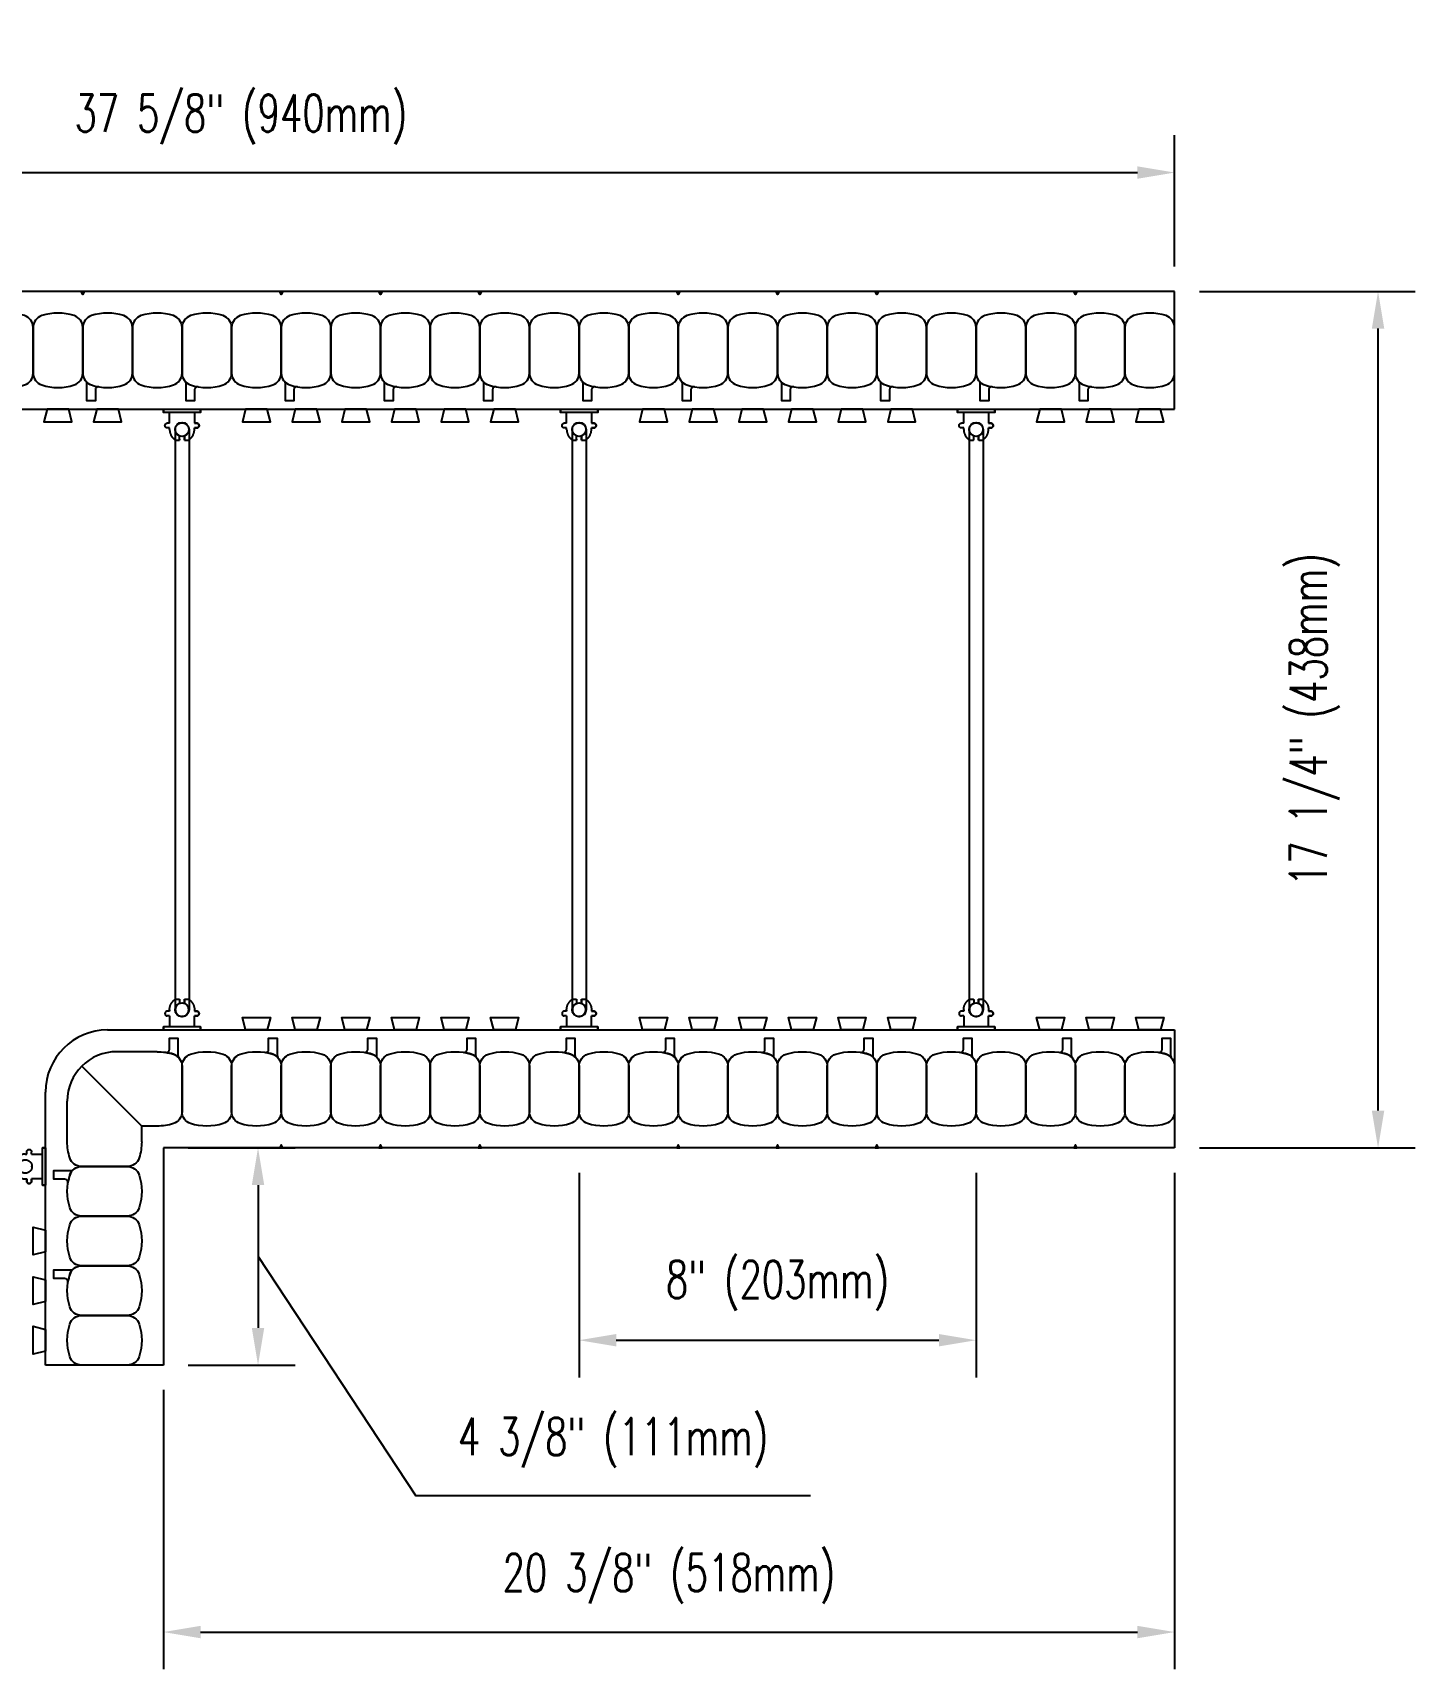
# Model space of a CAD drawing. Header units: inches. Extents: x 393.7 to 441.4, y 159.5 to 213.3.
# Drawn here: x 413.58 to 441.44, y 160.33 to 193.29 of the extents above; entities that cross this region are included whole.
import ezdxf

# ---------------------------------------------------------------- set-up
doc = ezdxf.new("R2010")
doc.units = ezdxf.units.IN
doc.header["$MEASUREMENT"] = 0
for name, color, linetype in [('line25', 2, 'Continuous'), ('LINE50', 5, 'Continuous'), ('LINE9', 9, 'Continuous'), ('TEXT', 4, 'Continuous')]:
    doc.layers.add(name, color=color, linetype=linetype)
doc.styles.add('DIM', font='romans.shx', dxfattribs={"width": 0.7})
doc.dimstyles.new('ext_8', dxfattribs={"dimscale": 8, "dimtxt": 0.09375, "dimasz": 0.09375, "dimexe": 0.09375, "dimexo": 0.0625, "dimgap": 0.0625, "dimtad": 1, "dimdec": 3, "dimzin": 3, "dimdsep": 46, "dimlunit": 4, "dimtxsty": 'DIM', "dimcen": 0.09, "dimdle": 0.09375, "dimclrt": 4, "dimadec": 0, "dimazin": 0, "dimtfac": 1, "dimtdec": 3, "dimtmove": 2, "dimatfit": 3, "dimfxl": 0, "dimfrac": 2, "dimtolj": 1, "dimtzin": 0, "dimarcsym": 0})

# ---------------------------------------------------------------- blocks, each defined once
blk = doc.blocks.new('*D29')
at = {"layer": 'Defpoints', "color": 0}
for p in [(436.588, 190.475), (398.963, 188.083), (436.588, 188.083)]:
    blk.add_point(p, dxfattribs=at)
at = {"layer": 'TEXT', "color": 0, "lineweight": -2}
for p, q in [((398.963, 188.583), (398.963, 191.225)), ((436.588, 188.583), (436.588, 191.225)), ((399.713, 190.475), (435.838, 190.475))]:
    blk.add_line(p, q, dxfattribs=at)
at = {"layer": 'TEXT', "color": 0}
for points in [[(399.713, 190.6), (399.713, 190.35), (398.963, 190.475)], [(435.838, 190.6), (435.838, 190.35), (436.588, 190.475)]]:
    blk.add_solid(points, dxfattribs=at)
at = {"layer": 'TEXT', "color": 4, "insert": (417.775, 191.547), "char_height": 0.75, "attachment_point": 5, "style": 'DIM'}
blk.add_mtext('\\A1;37 5/8" (940mm)', dxfattribs=at)
blk = doc.blocks.new('*D30')
at = {"layer": 'Defpoints', "color": 0}
for p in [(424.588, 170.833), (432.588, 170.833), (432.588, 166.959)]:
    blk.add_point(p, dxfattribs=at)
at = {"layer": 'TEXT', "color": 0, "lineweight": -2}
for p, q in [((424.588, 170.333), (424.588, 166.209)), ((432.588, 170.333), (432.588, 166.209)), ((425.338, 166.959), (431.838, 166.959))]:
    blk.add_line(p, q, dxfattribs=at)
at = {"layer": 'TEXT', "color": 0}
for points in [[(425.338, 167.084), (425.338, 166.834), (424.588, 166.959)], [(431.838, 167.084), (431.838, 166.834), (432.588, 166.959)]]:
    blk.add_solid(points, dxfattribs=at)
at = {"layer": 'TEXT', "color": 4, "insert": (428.588, 168.059), "char_height": 0.75, "attachment_point": 5, "style": 'DIM'}
blk.add_mtext('\\A1;8" (203mm)', dxfattribs=at)
blk = doc.blocks.new('*D33')
at = {"layer": 'Defpoints', "color": 0}
for p in [(436.588, 188.083), (440.687, 188.083), (436.588, 170.833)]:
    blk.add_point(p, dxfattribs=at)
at = {"layer": 'TEXT', "color": 0, "lineweight": -2}
for p, q in [((437.088, 188.083), (441.437, 188.083)), ((440.687, 171.583), (440.687, 187.333)), ((437.088, 170.833), (441.437, 170.833))]:
    blk.add_line(p, q, dxfattribs=at)
at = {"layer": 'TEXT', "color": 0}
for points in [[(440.562, 187.333), (440.812, 187.333), (440.687, 188.083)], [(440.562, 171.583), (440.812, 171.583), (440.687, 170.833)]]:
    blk.add_solid(points, dxfattribs=at)
at = {"layer": 'TEXT', "color": 4, "insert": (439.408, 179.458), "char_height": 0.75, "attachment_point": 5, "rotation": 90, "style": 'DIM'}
blk.add_mtext('\\A1;17 1/4" (438mm)', dxfattribs=at)
blk = doc.blocks.new('WEB_CENTRE_TOP_12')
for p, q in [((-0.141, 11.688), (-0.141, 0)), ((0.141, 11.688), (0.141, 0))]:
    blk.add_line(p, q)
for centre in [(0, 11.688), (0, 0)]:
    blk.add_circle(centre, 0.141)
blk = doc.blocks.new('Connector')
blk.add_point((0.271, 0))
at = {"layer": 'LINE9'}
for p, q in [((0, 0.375), (0, -0.375)), ((0.062, -0.375), (0.062, 0.375)), ((0.281, 0.25), (0.062, 0.25))]:
    blk.add_line(p, q, dxfattribs=at)
for points, weights in [([(0.007, 0.375), (0.004, 0.375), (0, 0.375)], [1, 0.972587069138, 0.950305488115]), ([(0.327, 0.343), (0.308, 0.343), (0.281, 0.317), (0.281, 0.297)], [1, 0.85355339, 0.85355339, 1]), ([(0.328, 0.343), (0.327, 0.343), (0.327, 0.343)], [1, 0.70710678, 1]), ([(0.375, 0.297), (0.375, 0.317), (0.348, 0.343), (0.329, 0.343)], [1, 0.85355339, 0.85355339, 1]), ([(0.406, 0.25), (0.546, 0.25), (0.619, 0.131)], [0.958404415409, 0.794674173519, 0.864651571113]), ([(0.619, 0.052), (0.612, 0.049), (0.604, 0.049)], [0.83615024178, 0.892081430621, 1]), ([(0.281, -0.297), (0.281, -0.317), (0.308, -0.343), (0.327, -0.343)], [1, 0.85355339, 0.85355339, 1]), ([(0.327, -0.343), (0.281, -0.343), (0.281, -0.297)], [1, 0.70710678, 1]), ([(0.329, -0.343), (0.348, -0.343), (0.375, -0.317), (0.375, -0.297)], [1, 0.85355339, 0.85355339, 1]), ([(0.375, -0.297), (0.375, -0.343), (0.329, -0.343)], [1, 0.70710678, 1]), ([(0.619, -0.131), (0.546, -0.25), (0.406, -0.25)], [0.864651574428, 0.794674169686, 0.958404415195]), ([(0.604, -0.049), (0.612, -0.049), (0.619, -0.052)], [1, 0.89208144177, 0.836150253337]), ([(0, -0.375), (0.004, -0.375), (0.007, -0.375)], [0.950305488115, 0.972587069138, 1])]:
    blk.add_rational_spline(points, weights, degree=2, dxfattribs=at)
for points, degree in [([(0, 0.375), (0.002, 0.375), (0.005, 0.375), (0.007, 0.375)], 3), ([(0.007, 0.375), (0.021, 0.375), (0.051, 0.375), (0.062, 0.375), (0.062, 0.375)], 3), ([(0.327, 0.343), (0.327, 0.343), (0.328, 0.343), (0.328, 0.343)], 3), ([(0.328, 0.343), (0.329, 0.343), (0.329, 0.343), (0.329, 0.343)], 3), ([(0.281, 0.25), (0.281, 0.297)], 1), ([(0.375, 0.25), (0.375, 0.297)], 1), ([(0.406, 0.25), (0.375, 0.25)], 1), ([(0.406, 0.25), (0.406, 0.25)], 1), ([(0.406, 0.25), (0.406, 0.25)], 1), ([(0.406, 0.25), (0.406, 0.25)], 1), ([(0.406, 0.25), (0.406, 0.25)], 1), ([(0.406, 0.25), (0.406, 0.25)], 1), ([(0.406, 0.25), (0.406, 0.25)], 1), ([(0.406, 0.25), (0.406, 0.25)], 1), ([(0.406, 0.25), (0.406, 0.25)], 1), ([(0.406, 0.25), (0.406, 0.25)], 1), ([(0.406, 0.25), (0.406, 0.25)], 1), ([(0.406, 0.25), (0.406, 0.25)], 1), ([(0.406, 0.25), (0.406, 0.25)], 1), ([(0.406, 0.25), (0.406, 0.25)], 1), ([(0.406, 0.25), (0.406, 0.25)], 1), ([(0.406, 0.25), (0.406, 0.25)], 1), ([(0.406, 0.25), (0.406, 0.25)], 1), ([(0.406, 0.25), (0.406, 0.25)], 1), ([(0.406, 0.25), (0.406, 0.25)], 1), ([(0.406, 0.25), (0.406, 0.25)], 1), ([(0.406, 0.25), (0.406, 0.25)], 1), ([(0.406, 0.25), (0.406, 0.25)], 1), ([(0.406, 0.25), (0.406, 0.25)], 1), ([(0.406, 0.25), (0.406, 0.25)], 1), ([(0.406, 0.25), (0.406, 0.25)], 1), ([(0.604, 0.049), (0.532, 0.049)], 1), ([(0.532, 0.049), (0.532, 0.049)], 1), ([(0.532, 0.049), (0.532, 0.049)], 1), ([(0.532, 0.049), (0.532, 0.049)], 1), ([(0.532, 0.049), (0.532, 0.049)], 1), ([(0.532, 0.049), (0.532, 0.049)], 1), ([(0.532, 0.049), (0.532, 0.049)], 1), ([(0.532, 0.049), (0.532, 0.049)], 1), ([(0.532, 0.049), (0.532, 0.049)], 1), ([(0.532, 0.049), (0.532, 0.049)], 1), ([(0.532, 0.049), (0.532, 0.049)], 1), ([(0.604, 0.049), (0.609, 0.049), (0.614, 0.05), (0.619, 0.052)], 3), ([(0.604, 0.049), (0.604, 0.049)], 1), ([(0.604, 0.049), (0.604, 0.049)], 1), ([(0.604, 0.049), (0.604, 0.049)], 1), ([(0.604, 0.049), (0.604, 0.049)], 1), ([(0.619, 0.131), (0.619, 0.052)], 1), ([(0.619, 0.131), (0.619, 0.131)], 1), ([(0.619, 0.131), (0.619, 0.131)], 1), ([(0.619, 0.131), (0.619, 0.131)], 1), ([(0.619, 0.131), (0.619, 0.131)], 1), ([(0.062, -0.25), (0.281, -0.25)], 1), ([(0.281, -0.297), (0.281, -0.25)], 1), ([(0.281, -0.25), (0.281, -0.297)], 1), ([(0.375, -0.25), (0.375, -0.297)], 1), ([(0.375, -0.297), (0.375, -0.25)], 1), ([(0.406, -0.25), (0.375, -0.25)], 1), ([(0.406, -0.25), (0.406, -0.25)], 1), ([(0.406, -0.25), (0.406, -0.25)], 1), ([(0.406, -0.25), (0.406, -0.25)], 1), ([(0.406, -0.25), (0.406, -0.25)], 1), ([(0.406, -0.25), (0.406, -0.25)], 1), ([(0.406, -0.25), (0.406, -0.25)], 1), ([(0.406, -0.25), (0.406, -0.25)], 1), ([(0.406, -0.25), (0.406, -0.25)], 1), ([(0.406, -0.25), (0.406, -0.25)], 1), ([(0.406, -0.25), (0.406, -0.25)], 1), ([(0.406, -0.25), (0.406, -0.25)], 1), ([(0.532, -0.049), (0.604, -0.049)], 1), ([(0.604, -0.049), (0.58, -0.049), (0.556, -0.049), (0.532, -0.049)], 3), ([(0.532, -0.049), (0.532, -0.049)], 1), ([(0.532, -0.049), (0.532, -0.049)], 1), ([(0.532, -0.049), (0.532, -0.049)], 1), ([(0.532, -0.049), (0.532, -0.049)], 1), ([(0.619, -0.052), (0.614, -0.05), (0.609, -0.049), (0.604, -0.049)], 3), ([(0.604, -0.049), (0.604, -0.049)], 1), ([(0.604, -0.049), (0.604, -0.049)], 1), ([(0.604, -0.049), (0.604, -0.049)], 1), ([(0.604, -0.049), (0.604, -0.049)], 1), ([(0.604, -0.049), (0.604, -0.049)], 1), ([(0.604, -0.049), (0.604, -0.049)], 1), ([(0.604, -0.049), (0.604, -0.049)], 1), ([(0.604, -0.049), (0.604, -0.049)], 1), ([(0.619, -0.052), (0.619, -0.131)], 1), ([(0.619, -0.131), (0.619, -0.131)], 1), ([(0.619, -0.131), (0.619, -0.131)], 1), ([(0.619, -0.131), (0.619, -0.131)], 1), ([(0.619, -0.131), (0.619, -0.131)], 1), ([(0.007, -0.375), (0.005, -0.375), (0.002, -0.375), (0, -0.375)], 3), ([(0.062, -0.375), (0.062, -0.375), (0.051, -0.375), (0.021, -0.375), (0.007, -0.375)], 3), ([(0.328, -0.343), (0.328, -0.343), (0.327, -0.343), (0.327, -0.343)], 3), ([(0.329, -0.343), (0.329, -0.343), (0.329, -0.343), (0.328, -0.343)], 3)]:
    blk.add_open_spline(points, degree=degree, dxfattribs=at)
for points, weights, knots in [([(0.062, 0.375), (0.062, 0.375), (0.046, 0.375), (0.03, 0.375), (0.007, 0.375)], [0.868718858569, 0.861102746415, 1, 0.861102734288, 0.868718859898], [0, 0, 0, 0.5, 0.5, 1, 1, 1]), ([(0.532, 0.049), (0.472, 0.203), (0.333, 0.113), (0.157, 0), (0.333, -0.113), (0.472, -0.203), (0.532, -0.049)], [0.899508922286, 0.599718215298, 1, 0.54226024, 1, 0.599718224335, 0.899508908749], [0, 0, 0, 0.318112, 0.318112, 0.681888, 0.681888, 1, 1, 1]), ([(0.007, -0.375), (0.03, -0.375), (0.046, -0.375), (0.062, -0.375), (0.062, -0.375)], [0.868718859319, 0.861102739573, 1, 0.861102742958, 0.868718858948], [0, 0, 0, 0.5, 0.5, 1, 1, 1])]:
    blk.add_rational_spline(points, weights, degree=2, knots=knots, dxfattribs=at)
blk = doc.blocks.new('*D35')
at = {"layer": 'Defpoints', "color": 0}
for p in [(436.588, 170.833), (416.213, 166.458), (436.588, 161.082)]:
    blk.add_point(p, dxfattribs=at)
at = {"layer": 'TEXT', "color": 0, "lineweight": -2}
for p, q in [((436.588, 170.333), (436.588, 160.332)), ((416.213, 165.958), (416.213, 160.332)), ((416.963, 161.082), (435.838, 161.082))]:
    blk.add_line(p, q, dxfattribs=at)
at = {"layer": 'TEXT', "color": 0}
for points in [[(416.963, 161.207), (416.963, 160.957), (416.213, 161.082)], [(435.838, 161.207), (435.838, 160.957), (436.588, 161.082)]]:
    blk.add_solid(points, dxfattribs=at)
at = {"layer": 'TEXT', "color": 4, "insert": (426.4, 162.154), "char_height": 0.75, "attachment_point": 5, "style": 'DIM'}
blk.add_mtext('\\A1;20 3/8" (518mm)', dxfattribs=at)

msp = doc.modelspace()

# ---------------------------------------------------------------- linework, layer by layer
at = {"layer": 'line25'}
for p, q in [((402.088, 185.7078), (436.588, 185.7078)), ((415.088, 173.2078), (436.588, 173.2078)), ((413.838, 166.4578), (413.838, 171.9578))]:
    msp.add_line(p, q, dxfattribs=at)
for points in [[(413.8691, 185.7078), (413.8068, 185.4578), (414.3691, 185.4578), (414.3068, 185.7078)], [(414.8691, 185.7078), (414.8068, 185.4578), (415.3691, 185.4578), (415.3068, 185.7078)], [(417.8691, 185.7078), (417.8068, 185.4578), (418.3691, 185.4578), (418.3068, 185.7078)], [(418.8691, 185.7078), (418.8068, 185.4578), (419.3691, 185.4578), (419.3068, 185.7078)], [(419.8691, 185.7078), (419.8068, 185.4578), (420.3691, 185.4578), (420.3068, 185.7078)], [(420.8691, 185.7078), (420.8068, 185.4578), (421.3691, 185.4578), (421.3068, 185.7078)], [(421.8691, 185.7078), (421.8068, 185.4578), (422.3691, 185.4578), (422.3068, 185.7078)], [(422.8691, 185.7078), (422.8068, 185.4578), (423.3691, 185.4578), (423.3068, 185.7078)], [(425.8691, 185.7078), (425.8068, 185.4578), (426.3691, 185.4578), (426.3068, 185.7078)], [(426.8691, 185.7078), (426.8068, 185.4578), (427.3691, 185.4578), (427.3068, 185.7078)], [(427.8691, 185.7078), (427.8068, 185.4578), (428.3691, 185.4578), (428.3068, 185.7078)], [(428.8691, 185.7078), (428.8068, 185.4578), (429.3691, 185.4578), (429.3068, 185.7078)], [(429.8691, 185.7078), (429.8068, 185.4578), (430.3691, 185.4578), (430.3068, 185.7078)], [(430.8691, 185.7078), (430.8068, 185.4578), (431.3691, 185.4578), (431.3068, 185.7078)], [(433.8691, 185.7078), (433.8068, 185.4578), (434.3691, 185.4578), (434.3068, 185.7078)], [(434.8691, 185.7078), (434.8068, 185.4578), (435.3691, 185.4578), (435.3068, 185.7078)], [(435.8691, 185.7078), (435.8068, 185.4578), (436.3691, 185.4578), (436.3068, 185.7078)], [(417.8691, 173.2078), (417.8068, 173.4578), (418.3691, 173.4578), (418.3068, 173.2078)], [(418.8691, 173.2078), (418.8068, 173.4578), (419.3691, 173.4578), (419.3068, 173.2078)], [(419.8691, 173.2078), (419.8068, 173.4578), (420.3691, 173.4578), (420.3068, 173.2078)], [(420.8691, 173.2078), (420.8068, 173.4578), (421.3691, 173.4578), (421.3068, 173.2078)], [(421.8691, 173.2078), (421.8068, 173.4578), (422.3691, 173.4578), (422.3068, 173.2078)], [(422.8691, 173.2078), (422.8068, 173.4578), (423.3691, 173.4578), (423.3068, 173.2078)], [(425.8691, 173.2078), (425.8068, 173.4578), (426.3691, 173.4578), (426.3068, 173.2078)], [(426.8691, 173.2078), (426.8068, 173.4578), (427.3691, 173.4578), (427.3068, 173.2078)], [(427.8691, 173.2078), (427.8068, 173.4578), (428.3691, 173.4578), (428.3068, 173.2078)], [(428.8691, 173.2078), (428.8068, 173.4578), (429.3691, 173.4578), (429.3068, 173.2078)], [(429.8691, 173.2078), (429.8068, 173.4578), (430.3691, 173.4578), (430.3068, 173.2078)], [(430.8691, 173.2078), (430.8068, 173.4578), (431.3691, 173.4578), (431.3068, 173.2078)], [(433.8691, 173.2078), (433.8068, 173.4578), (434.3691, 173.4578), (434.3068, 173.2078)], [(434.8691, 173.2078), (434.8068, 173.4578), (435.3691, 173.4578), (435.3068, 173.2078)], [(435.8691, 173.2078), (435.8068, 173.4578), (436.3691, 173.4578), (436.3068, 173.2078)], [(413.838, 168.739), (413.588, 168.6767), (413.588, 169.239), (413.838, 169.1767)], [(413.838, 167.739), (413.588, 167.6767), (413.588, 168.239), (413.838, 168.1767)], [(413.838, 166.739), (413.588, 166.6767), (413.588, 167.239), (413.838, 167.1767)]]:
    msp.add_lwpolyline(points, close=True, dxfattribs=at)
msp.add_arc((415.088, 171.9578), 1.25, 90, 180, dxfattribs=at)
at = {"layer": 'LINE50'}
for p, q in [((436.588, 188.0828), (398.963, 188.0828)), ((436.588, 185.7078), (436.588, 188.0828)), ((436.588, 173.2078), (436.588, 170.8328)), ((436.588, 170.8328), (416.213, 170.8328)), ((416.213, 170.8328), (416.213, 166.4578)), ((416.213, 166.4578), (413.838, 166.4578))]:
    msp.add_line(p, q, dxfattribs=at)
at = {"layer": 'LINE9'}
for p, q in [((416.088, 172.7703), (415.2755, 172.7703)), ((415.7755, 171.2703), (414.5684, 172.4775)), ((414.2755, 170.9578), (414.2755, 171.7703)), ((415.7755, 170.9578), (415.7755, 171.2703)), ((416.088, 171.2703), (415.7755, 171.2703)), ((416.213, 170.8328), (416.213, 166.4578))]:
    msp.add_line(p, q, dxfattribs=at)
for points in [[(414.6192, 188.0828), (414.588, 188.0184), (414.5567, 188.0828)], [(418.6192, 188.0828), (418.588, 188.0184), (418.5567, 188.0828)], [(420.6192, 188.0828), (420.588, 188.0184), (420.5567, 188.0828)], [(422.6192, 188.0828), (422.588, 188.0184), (422.5567, 188.0828)], [(426.6192, 188.0828), (426.588, 188.0184), (426.5567, 188.0828)], [(428.6192, 188.0828), (428.588, 188.0184), (428.5567, 188.0828)], [(430.6192, 188.0828), (430.588, 188.0184), (430.5567, 188.0828)], [(434.6192, 188.0828), (434.588, 188.0184), (434.5567, 188.0828)], [(418.6192, 170.8328), (418.588, 170.8973), (418.5567, 170.8328)], [(420.6192, 170.8328), (420.588, 170.8973), (420.5567, 170.8328)], [(422.6192, 170.8328), (422.588, 170.8973), (422.5567, 170.8328)], [(426.6192, 170.8328), (426.588, 170.8973), (426.5567, 170.8328)], [(428.6192, 170.8328), (428.588, 170.8973), (428.5567, 170.8328)], [(430.6192, 170.8328), (430.588, 170.8973), (430.5567, 170.8328)], [(434.6192, 170.8328), (434.588, 170.8973), (434.5567, 170.8328)]]:
    msp.add_lwpolyline(points, close=True, dxfattribs=at)
for points in [[(412.761, 186.1969, 0.1576708), (413.4149, 186.1969, 0.3253046), (413.588, 186.4348), (413.588, 187.3559, 0.3253046), (413.4149, 187.5938, 0.1576708), (412.761, 187.5938, 0.3253046), (412.588, 187.3559), (412.588, 186.4348, 0.3253046)], [(413.761, 186.1969, 0.1576708), (414.4149, 186.1969, 0.3253046), (414.588, 186.4348), (414.588, 187.3559, 0.3253046), (414.4149, 187.5938, 0.1576708), (413.761, 187.5938, 0.3253046), (413.588, 187.3559), (413.588, 186.4348, 0.3253046)], [(414.761, 186.1969, 0.1576708), (415.4149, 186.1969, 0.3253046), (415.588, 186.4348), (415.588, 187.3559, 0.3253046), (415.4149, 187.5938, 0.1576708), (414.761, 187.5938, 0.3253046), (414.588, 187.3559), (414.588, 186.4348, 0.3253046)], [(415.761, 186.1969, 0.1576708), (416.4149, 186.1969, 0.3253046), (416.588, 186.4348), (416.588, 187.3559, 0.3253046), (416.4149, 187.5938, 0.1576708), (415.761, 187.5938, 0.3253046), (415.588, 187.3559), (415.588, 186.4348, 0.3253046)], [(416.761, 186.1969, 0.1576708), (417.4149, 186.1969, 0.3253046), (417.588, 186.4348), (417.588, 187.3559, 0.3253046), (417.4149, 187.5938, 0.1576708), (416.761, 187.5938, 0.3253046), (416.588, 187.3559), (416.588, 186.4348, 0.3253046)], [(417.761, 186.1969, 0.1576708), (418.4149, 186.1969, 0.3253046), (418.588, 186.4348), (418.588, 187.3559, 0.3253046), (418.4149, 187.5938, 0.1576708), (417.761, 187.5938, 0.3253046), (417.588, 187.3559), (417.588, 186.4348, 0.3253046)], [(418.761, 186.1969, 0.1576708), (419.4149, 186.1969, 0.3253046), (419.588, 186.4348), (419.588, 187.3559, 0.3253046), (419.4149, 187.5938, 0.1576708), (418.761, 187.5938, 0.3253046), (418.588, 187.3559), (418.588, 186.4348, 0.3253046)], [(419.761, 186.1969, 0.1576708), (420.4149, 186.1969, 0.3253046), (420.588, 186.4348), (420.588, 187.3559, 0.3253046), (420.4149, 187.5938, 0.1576708), (419.761, 187.5938, 0.3253046), (419.588, 187.3559), (419.588, 186.4348, 0.3253046)], [(420.761, 186.1969, 0.1576708), (421.4149, 186.1969, 0.3253046), (421.588, 186.4348), (421.588, 187.3559, 0.3253046), (421.4149, 187.5938, 0.1576708), (420.761, 187.5938, 0.3253046), (420.588, 187.3559), (420.588, 186.4348, 0.3253046)], [(421.761, 186.1969, 0.1576708), (422.4149, 186.1969, 0.3253046), (422.588, 186.4348), (422.588, 187.3559, 0.3253046), (422.4149, 187.5938, 0.1576708), (421.761, 187.5938, 0.3253046), (421.588, 187.3559), (421.588, 186.4348, 0.3253046)], [(422.761, 186.1969, 0.1576708), (423.4149, 186.1969, 0.3253046), (423.588, 186.4348), (423.588, 187.3559, 0.3253046), (423.4149, 187.5938, 0.1576708), (422.761, 187.5938, 0.3253046), (422.588, 187.3559), (422.588, 186.4348, 0.3253046)], [(423.761, 186.1969, 0.1576708), (424.4149, 186.1969, 0.3253046), (424.588, 186.4348), (424.588, 187.3559, 0.3253046), (424.4149, 187.5938, 0.1576708), (423.761, 187.5938, 0.3253046), (423.588, 187.3559), (423.588, 186.4348, 0.3253046)], [(424.761, 186.1969, 0.1576708), (425.4149, 186.1969, 0.3253046), (425.588, 186.4348), (425.588, 187.3559, 0.3253046), (425.4149, 187.5938, 0.1576708), (424.761, 187.5938, 0.3253046), (424.588, 187.3559), (424.588, 186.4348, 0.3253046)], [(425.761, 186.1969, 0.1576708), (426.4149, 186.1969, 0.3253046), (426.588, 186.4348), (426.588, 187.3559, 0.3253046), (426.4149, 187.5938, 0.1576708), (425.761, 187.5938, 0.3253046), (425.588, 187.3559), (425.588, 186.4348, 0.3253046)], [(426.761, 186.1969, 0.1576708), (427.4149, 186.1969, 0.3253046), (427.588, 186.4348), (427.588, 187.3559, 0.3253046), (427.4149, 187.5938, 0.1576708), (426.761, 187.5938, 0.3253046), (426.588, 187.3559), (426.588, 186.4348, 0.3253046)], [(427.761, 186.1969, 0.1576708), (428.4149, 186.1969, 0.3253046), (428.588, 186.4348), (428.588, 187.3559, 0.3253046), (428.4149, 187.5938, 0.1576708), (427.761, 187.5938, 0.3253046), (427.588, 187.3559), (427.588, 186.4348, 0.3253046)], [(428.761, 186.1969, 0.1576708), (429.4149, 186.1969, 0.3253046), (429.588, 186.4348), (429.588, 187.3559, 0.3253046), (429.4149, 187.5938, 0.1576708), (428.761, 187.5938, 0.3253046), (428.588, 187.3559), (428.588, 186.4348, 0.3253046)], [(429.761, 186.1969, 0.1576708), (430.4149, 186.1969, 0.3253046), (430.588, 186.4348), (430.588, 187.3559, 0.3253046), (430.4149, 187.5938, 0.1576708), (429.761, 187.5938, 0.3253046), (429.588, 187.3559), (429.588, 186.4348, 0.3253046)], [(430.761, 186.1969, 0.1576708), (431.4149, 186.1969, 0.3253046), (431.588, 186.4348), (431.588, 187.3559, 0.3253046), (431.4149, 187.5938, 0.1576708), (430.761, 187.5938, 0.3253046), (430.588, 187.3559), (430.588, 186.4348, 0.3253046)], [(431.761, 186.1969, 0.1576708), (432.4149, 186.1969, 0.3253046), (432.588, 186.4348), (432.588, 187.3559, 0.3253046), (432.4149, 187.5938, 0.1576708), (431.761, 187.5938, 0.3253046), (431.588, 187.3559), (431.588, 186.4348, 0.3253046)], [(432.761, 186.1969, 0.1576708), (433.4149, 186.1969, 0.3253046), (433.588, 186.4348), (433.588, 187.3559, 0.3253046), (433.4149, 187.5938, 0.1576708), (432.761, 187.5938, 0.3253046), (432.588, 187.3559), (432.588, 186.4348, 0.3253046)], [(433.761, 186.1969, 0.1576708), (434.4149, 186.1969, 0.3253046), (434.588, 186.4348), (434.588, 187.3559, 0.3253046), (434.4149, 187.5938, 0.1576708), (433.761, 187.5938, 0.3253046), (433.588, 187.3559), (433.588, 186.4348, 0.3253046)], [(434.761, 186.1969, 0.1576708), (435.4149, 186.1969, 0.3253046), (435.588, 186.4348), (435.588, 187.3559, 0.3253046), (435.4149, 187.5938, 0.1576708), (434.761, 187.5938, 0.3253046), (434.588, 187.3559), (434.588, 186.4348, 0.3253046)], [(435.761, 186.1969, 0.1576708), (436.4149, 186.1969, 0.3253046), (436.588, 186.4348), (436.588, 187.3559, 0.3253046), (436.4149, 187.5938, 0.1576708), (435.761, 187.5938, 0.3253046), (435.588, 187.3559), (435.588, 186.4348, 0.3253046)], [(414.761, 186.1969, 0.0372667), (414.9147, 186.1596, 0.4630356), (414.842, 186.0979), (414.842, 185.8763), (414.6712, 185.8763), (414.6712, 186.2224, 0.1890024), (414.6546, 186.2649, 0.1284074)], [(416.761, 186.1969, 0.0372667), (416.9147, 186.1596, 0.4630356), (416.842, 186.0979), (416.842, 185.8763), (416.6712, 185.8763), (416.6712, 186.2224, 0.1890024), (416.6546, 186.2649, 0.1284074)], [(418.761, 186.1969, 0.0372667), (418.9147, 186.1596, 0.4630356), (418.842, 186.0979), (418.842, 185.8763), (418.6712, 185.8763), (418.6712, 186.2224, 0.1890024), (418.6546, 186.2649, 0.1284074)], [(420.761, 186.1969, 0.0372667), (420.9147, 186.1596, 0.4630356), (420.842, 186.0979), (420.842, 185.8763), (420.6712, 185.8763), (420.6712, 186.2224, 0.1890024), (420.6546, 186.2649, 0.1284074)], [(422.761, 186.1969, 0.0372667), (422.9147, 186.1596, 0.4630356), (422.842, 186.0979), (422.842, 185.8763), (422.6712, 185.8763), (422.6712, 186.2224, 0.1890024), (422.6546, 186.2649, 0.1284074)], [(424.761, 186.1969, 0.0372667), (424.9147, 186.1596, 0.4630356), (424.842, 186.0979), (424.842, 185.8763), (424.6712, 185.8763), (424.6712, 186.2224, 0.1890024), (424.6546, 186.2649, 0.1284074)], [(426.761, 186.1969, 0.0372667), (426.9147, 186.1596, 0.4630356), (426.842, 186.0979), (426.842, 185.8763), (426.6712, 185.8763), (426.6712, 186.2224, 0.1890024), (426.6546, 186.2649, 0.1284074)], [(428.761, 186.1969, 0.0372667), (428.9147, 186.1596, 0.4630356), (428.842, 186.0979), (428.842, 185.8763), (428.6712, 185.8763), (428.6712, 186.2224, 0.1890024), (428.6546, 186.2649, 0.1284074)], [(430.761, 186.1969, 0.0372667), (430.9147, 186.1596, 0.4630356), (430.842, 186.0979), (430.842, 185.8763), (430.6712, 185.8763), (430.6712, 186.2224, 0.1890024), (430.6546, 186.2649, 0.1284074)], [(432.761, 186.1969, 0.0372667), (432.9147, 186.1596, 0.4630356), (432.842, 186.0979), (432.842, 185.8763), (432.6712, 185.8763), (432.6712, 186.2224, 0.1890024), (432.6546, 186.2649, 0.1284074)], [(434.761, 186.1969, 0.0372667), (434.9147, 186.1596, 0.4630356), (434.842, 186.0979), (434.842, 185.8763), (434.6712, 185.8763), (434.6712, 186.2224, 0.1890024), (434.6546, 186.2649, 0.1284074)], [(416.4149, 172.7188, 0.0372667), (416.2612, 172.7561, 0.4630356), (416.3339, 172.8178), (416.3339, 173.0394), (416.5047, 173.0394), (416.5047, 172.6933, 0.1890024), (416.5214, 172.6508, 0.1284074)], [(418.4149, 172.7188, 0.0372667), (418.2612, 172.7561, 0.4630356), (418.3339, 172.8178), (418.3339, 173.0394), (418.5047, 173.0394), (418.5047, 172.6933, 0.1890024), (418.5214, 172.6508, 0.1284074)], [(420.4149, 172.7188, 0.0372667), (420.2612, 172.7561, 0.4630356), (420.3339, 172.8178), (420.3339, 173.0394), (420.5047, 173.0394), (420.5047, 172.6933, 0.1890024), (420.5214, 172.6508, 0.1284074)], [(422.4149, 172.7188, 0.0372667), (422.2612, 172.7561, 0.4630356), (422.3339, 172.8178), (422.3339, 173.0394), (422.5047, 173.0394), (422.5047, 172.6933, 0.1890024), (422.5214, 172.6508, 0.1284074)], [(424.4149, 172.7188, 0.0372667), (424.2612, 172.7561, 0.4630356), (424.3339, 172.8178), (424.3339, 173.0394), (424.5047, 173.0394), (424.5047, 172.6933, 0.1890024), (424.5214, 172.6508, 0.1284074)], [(426.4149, 172.7188, 0.0372667), (426.2612, 172.7561, 0.4630356), (426.3339, 172.8178), (426.3339, 173.0394), (426.5047, 173.0394), (426.5047, 172.6933, 0.1890024), (426.5214, 172.6508, 0.1284074)], [(428.4149, 172.7188, 0.0372667), (428.2612, 172.7561, 0.4630356), (428.3339, 172.8178), (428.3339, 173.0394), (428.5047, 173.0394), (428.5047, 172.6933, 0.1890024), (428.5214, 172.6508, 0.1284074)], [(430.4149, 172.7188, 0.0372667), (430.2612, 172.7561, 0.4630356), (430.3339, 172.8178), (430.3339, 173.0394), (430.5047, 173.0394), (430.5047, 172.6933, 0.1890024), (430.5214, 172.6508, 0.1284074)], [(432.4149, 172.7188, 0.0372667), (432.2612, 172.7561, 0.4630356), (432.3339, 172.8178), (432.3339, 173.0394), (432.5047, 173.0394), (432.5047, 172.6933, 0.1890024), (432.5214, 172.6508, 0.1284074)], [(434.4149, 172.7188, 0.0372667), (434.2612, 172.7561, 0.4630356), (434.3339, 172.8178), (434.3339, 173.0394), (434.5047, 173.0394), (434.5047, 172.6933, 0.1890024), (434.5214, 172.6508, 0.1284074)], [(436.4149, 172.7188, 0.0372667), (436.2612, 172.7561, 0.4630356), (436.3339, 172.8178), (436.3339, 173.0394), (436.5047, 173.0394), (436.5047, 172.6933, 0.1890024), (436.5214, 172.6508, 0.1284074)], [(416.761, 172.7188, -0.1576708), (417.4149, 172.7188, -0.3253046), (417.588, 172.4809), (417.588, 171.5598, -0.3253046), (417.4149, 171.3219, -0.1576708), (416.761, 171.3219, -0.3253046), (416.588, 171.5598), (416.588, 172.4809, -0.3253046)], [(417.761, 172.7188, -0.1576708), (418.4149, 172.7188, -0.3253046), (418.588, 172.4809), (418.588, 171.5598, -0.3253046), (418.4149, 171.3219, -0.1576708), (417.761, 171.3219, -0.3253046), (417.588, 171.5598), (417.588, 172.4809, -0.3253046)], [(418.761, 172.7188, -0.1576708), (419.4149, 172.7188, -0.3253046), (419.588, 172.4809), (419.588, 171.5598, -0.3253046), (419.4149, 171.3219, -0.1576708), (418.761, 171.3219, -0.3253046), (418.588, 171.5598), (418.588, 172.4809, -0.3253046)], [(419.761, 172.7188, -0.1576708), (420.4149, 172.7188, -0.3253046), (420.588, 172.4809), (420.588, 171.5598, -0.3253046), (420.4149, 171.3219, -0.1576708), (419.761, 171.3219, -0.3253046), (419.588, 171.5598), (419.588, 172.4809, -0.3253046)], [(420.761, 172.7188, -0.1576708), (421.4149, 172.7188, -0.3253046), (421.588, 172.4809), (421.588, 171.5598, -0.3253046), (421.4149, 171.3219, -0.1576708), (420.761, 171.3219, -0.3253046), (420.588, 171.5598), (420.588, 172.4809, -0.3253046)], [(421.761, 172.7188, -0.1576708), (422.4149, 172.7188, -0.3253046), (422.588, 172.4809), (422.588, 171.5598, -0.3253046), (422.4149, 171.3219, -0.1576708), (421.761, 171.3219, -0.3253046), (421.588, 171.5598), (421.588, 172.4809, -0.3253046)], [(422.761, 172.7188, -0.1576708), (423.4149, 172.7188, -0.3253046), (423.588, 172.4809), (423.588, 171.5598, -0.3253046), (423.4149, 171.3219, -0.1576708), (422.761, 171.3219, -0.3253046), (422.588, 171.5598), (422.588, 172.4809, -0.3253046)], [(423.761, 172.7188, -0.1576708), (424.4149, 172.7188, -0.3253046), (424.588, 172.4809), (424.588, 171.5598, -0.3253046), (424.4149, 171.3219, -0.1576708), (423.761, 171.3219, -0.3253046), (423.588, 171.5598), (423.588, 172.4809, -0.3253046)], [(424.761, 172.7188, -0.1576708), (425.4149, 172.7188, -0.3253046), (425.588, 172.4809), (425.588, 171.5598, -0.3253046), (425.4149, 171.3219, -0.1576708), (424.761, 171.3219, -0.3253046), (424.588, 171.5598), (424.588, 172.4809, -0.3253046)], [(425.761, 172.7188, -0.1576708), (426.4149, 172.7188, -0.3253046), (426.588, 172.4809), (426.588, 171.5598, -0.3253046), (426.4149, 171.3219, -0.1576708), (425.761, 171.3219, -0.3253046), (425.588, 171.5598), (425.588, 172.4809, -0.3253046)], [(426.761, 172.7188, -0.1576708), (427.4149, 172.7188, -0.3253046), (427.588, 172.4809), (427.588, 171.5598, -0.3253046), (427.4149, 171.3219, -0.1576708), (426.761, 171.3219, -0.3253046), (426.588, 171.5598), (426.588, 172.4809, -0.3253046)], [(427.761, 172.7188, -0.1576708), (428.4149, 172.7188, -0.3253046), (428.588, 172.4809), (428.588, 171.5598, -0.3253046), (428.4149, 171.3219, -0.1576708), (427.761, 171.3219, -0.3253046), (427.588, 171.5598), (427.588, 172.4809, -0.3253046)], [(428.761, 172.7188, -0.1576708), (429.4149, 172.7188, -0.3253046), (429.588, 172.4809), (429.588, 171.5598, -0.3253046), (429.4149, 171.3219, -0.1576708), (428.761, 171.3219, -0.3253046), (428.588, 171.5598), (428.588, 172.4809, -0.3253046)], [(429.761, 172.7188, -0.1576708), (430.4149, 172.7188, -0.3253046), (430.588, 172.4809), (430.588, 171.5598, -0.3253046), (430.4149, 171.3219, -0.1576708), (429.761, 171.3219, -0.3253046), (429.588, 171.5598), (429.588, 172.4809, -0.3253046)], [(430.761, 172.7188, -0.1576708), (431.4149, 172.7188, -0.3253046), (431.588, 172.4809), (431.588, 171.5598, -0.3253046), (431.4149, 171.3219, -0.1576708), (430.761, 171.3219, -0.3253046), (430.588, 171.5598), (430.588, 172.4809, -0.3253046)], [(431.761, 172.7188, -0.1576708), (432.4149, 172.7188, -0.3253046), (432.588, 172.4809), (432.588, 171.5598, -0.3253046), (432.4149, 171.3219, -0.1576708), (431.761, 171.3219, -0.3253046), (431.588, 171.5598), (431.588, 172.4809, -0.3253046)], [(432.761, 172.7188, -0.1576708), (433.4149, 172.7188, -0.3253046), (433.588, 172.4809), (433.588, 171.5598, -0.3253046), (433.4149, 171.3219, -0.1576708), (432.761, 171.3219, -0.3253046), (432.588, 171.5598), (432.588, 172.4809, -0.3253046)], [(433.761, 172.7188, -0.1576708), (434.4149, 172.7188, -0.3253046), (434.588, 172.4809), (434.588, 171.5598, -0.3253046), (434.4149, 171.3219, -0.1576708), (433.761, 171.3219, -0.3253046), (433.588, 171.5598), (433.588, 172.4809, -0.3253046)], [(434.761, 172.7188, -0.1576708), (435.4149, 172.7188, -0.3253046), (435.588, 172.4809), (435.588, 171.5598, -0.3253046), (435.4149, 171.3219, -0.1576708), (434.761, 171.3219, -0.3253046), (434.588, 171.5598), (434.588, 172.4809, -0.3253046)], [(435.761, 172.7188, -0.1576708), (436.4149, 172.7188, -0.3253046), (436.588, 172.4809), (436.588, 171.5598, -0.3253046), (436.4149, 171.3219, -0.1576708), (435.761, 171.3219, -0.3253046), (435.588, 171.5598), (435.588, 172.4809, -0.3253046)], [(414.327, 169.6309, -0.1576708), (414.327, 170.2848, -0.3253046), (414.5649, 170.4578), (415.486, 170.4578, -0.3253046), (415.7239, 170.2848, -0.1576708), (415.7239, 169.6309, -0.3253046), (415.486, 169.4578), (414.5649, 169.4578, -0.3253046)], [(414.327, 170.2848, 0.0372667), (414.2897, 170.1311, 0.4630356), (414.228, 170.2038), (414.0064, 170.2038), (414.0064, 170.3746), (414.3525, 170.3746, 0.1890024), (414.395, 170.3912, 0.1284074)], [(414.327, 168.6309, -0.1576708), (414.327, 169.2848, -0.3253046), (414.5649, 169.4578), (415.486, 169.4578, -0.3253046), (415.7239, 169.2848, -0.1576708), (415.7239, 168.6309, -0.3253046), (415.486, 168.4578), (414.5649, 168.4578, -0.3253046)], [(414.327, 167.6309, -0.1576708), (414.327, 168.2848, -0.3253046), (414.5649, 168.4578), (415.486, 168.4578, -0.3253046), (415.7239, 168.2848, -0.1576708), (415.7239, 167.6309, -0.3253046), (415.486, 167.4578), (414.5649, 167.4578, -0.3253046)], [(414.327, 168.2848, 0.0372667), (414.2897, 168.1311, 0.4630356), (414.228, 168.2038), (414.0064, 168.2038), (414.0064, 168.3746), (414.3525, 168.3746, 0.1890024), (414.395, 168.3912, 0.1284074)], [(414.327, 166.6309, -0.1576708), (414.327, 167.2848, -0.3253046), (414.5649, 167.4578), (415.486, 167.4578, -0.3253046), (415.7239, 167.2848, -0.1576708), (415.7239, 166.6309, -0.3253046), (415.486, 166.4578), (414.5649, 166.4578, -0.3253046)]]:
    msp.add_lwpolyline(points, format="xyb", close=True, dxfattribs=at)
for points in [[(416.088, 172.7703, -0.0783514), (416.4149, 172.7188, -0.3253046), (416.588, 172.4809), (416.588, 171.5598, -0.3253046), (416.4149, 171.3219, -0.0783514), (416.088, 171.2703, -0.3253046)], [(414.327, 170.6309, -0.0783514), (414.2755, 170.9578, -0.3253046)], [(415.7755, 170.9578, -0.0783514), (415.7239, 170.6309, -0.3253046), (415.486, 170.4578), (414.5649, 170.4578, -0.3253046), (414.327, 170.6309, -0.1576708)]]:
    msp.add_lwpolyline(points, format="xyb", dxfattribs=at)
msp.add_arc((415.2755, 171.7703), 1, 90, 180, dxfattribs=at)
at = {"layer": 'TEXT'}
for p, q in [((416.713, 170.8328), (418.8698, 170.8328)), ((418.1198, 170.0828), (418.1198, 167.2078)), ((418.1198, 168.6453), (421.2998, 163.8232)), ((416.713, 166.4578), (418.8698, 166.4578)), ((429.2498, 163.8232), (421.2998, 163.8232))]:
    msp.add_line(p, q, dxfattribs=at)
for points in [[(417.9948, 170.0828), (418.2448, 170.0828), (418.1198, 170.8328)], [(417.9948, 167.2078), (418.2448, 167.2078), (418.1198, 166.4578)]]:
    msp.add_solid(points, dxfattribs=at)

# ---------------------------------------------------------------- block references
at = {"layer": 'LINE9', "xscale": -1, "rotation": 90}
for p in [(416.588, 185.7078), (424.588, 185.7078), (432.588, 185.7078)]:
    msp.add_blockref('Connector', p, dxfattribs=at)
at = {"layer": 'LINE9'}
for p in [(416.588, 173.6138), (424.588, 173.6138), (432.588, 173.6138)]:
    msp.add_blockref('WEB_CENTRE_TOP_12', p, dxfattribs=at)
at = {"layer": 'LINE9', "rotation": 90}
for p in [(416.588, 173.2098), (424.588, 173.2098), (432.588, 173.2098)]:
    msp.add_blockref('Connector', p, dxfattribs=at)
at = {"layer": 'LINE9', "xscale": -1}
msp.add_blockref('Connector', (413.836, 170.4578), dxfattribs=at)

# ---------------------------------------------------------------- texts
at = {"layer": 'TEXT', "color": 4, "insert": (425.2748, 164.8946), "char_height": 0.75, "attachment_point": 5, "style": 'DIM'}
msp.add_mtext('\\A1;4 3/8" (111mm)', dxfattribs=at)

# ---------------------------------------------------------------- dimensions: what is measured, and where the dimension line sits
at = {"layer": 'TEXT'}
for base, p1, p2, text, picture, middle in [((436.588, 190.4751), (398.963, 188.0828), (436.588, 188.0828), '37 5/8" (940mm)', '*D29', (417.7755, 191.5465)), ((436.588, 161.0822), (416.213, 166.4578), (436.588, 170.8328), '20 3/8" (518mm)', '*D35', (426.4005, 162.1536))]:
    dim = msp.add_linear_dim(base=base, p1=p1, p2=p2, text=text, dimstyle='ext_8', dxfattribs=at)
    dim.commit()
    dim.dimension.update_dxf_attribs({"geometry": picture, "text_midpoint": middle})
dim = msp.add_linear_dim(base=(440.6871, 188.0828), p1=(436.588, 170.8328), p2=(436.588, 188.0828), angle=90, text='17 1/4" (438mm)', dimstyle='ext_8', dxfattribs=at)
dim.commit()
dim.dimension.update_dxf_attribs({"geometry": '*D33', "text_midpoint": (439.4081, 179.4578), "dimtype": 160})
dim = msp.add_linear_dim(base=(432.588, 166.9589), p1=(424.588, 170.8328), p2=(432.588, 170.8328), text='8" (203mm)', dimstyle='ext_8', dxfattribs=at)
dim.commit()
dim.dimension.update_dxf_attribs({"geometry": '*D30', "text_midpoint": (428.588, 168.0588), "dimtype": 160})

doc.saveas('drawing.dxf')
